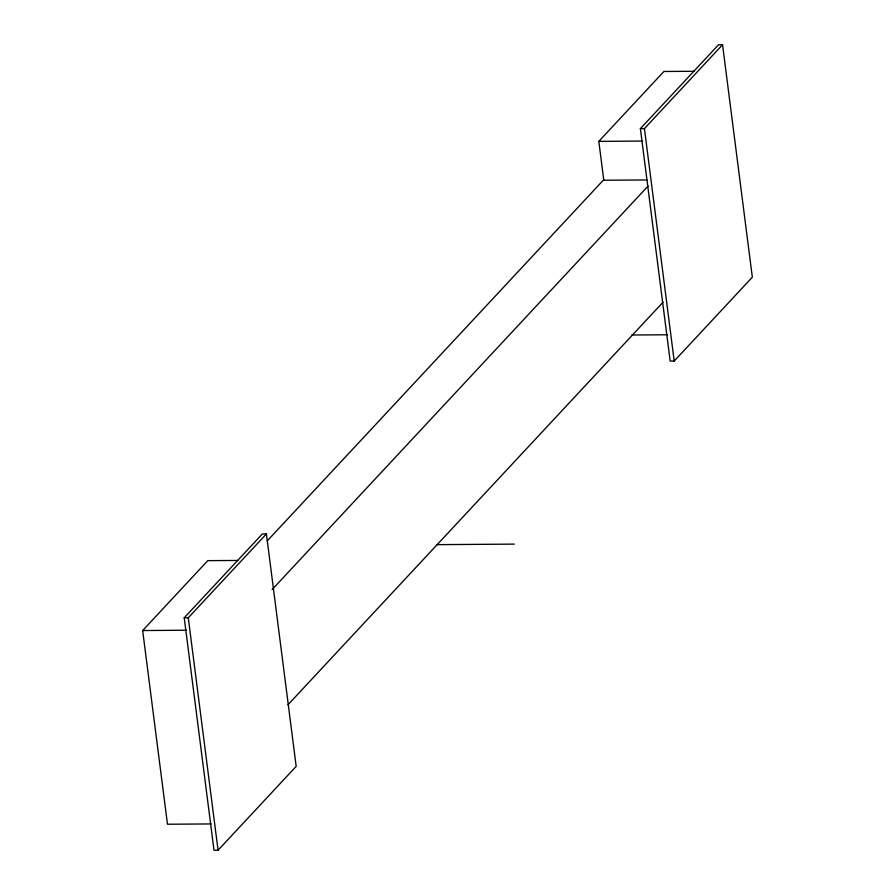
<?xml version="1.0" encoding="UTF-8"?>
<svg xmlns="http://www.w3.org/2000/svg" width="895" height="895" viewBox="0 0 895 895"><rect width="100%" height="100%" fill="white"/><g stroke="black" fill="none" stroke-linecap="round" stroke-linejoin="round"><path stroke-width="1.34" d="M211.198 823.937L167.477 824.239L142.663 630.539L207.774 560.65L237.835 560.449M603.778 180.108L598.822 141.365L663.922 71.477L693.994 71.276M184.225 617.807L262.358 533.946L266.408 533.923L296.178 766.366L218.056 850.228L214.006 850.25L184.225 617.807L188.274 617.785L266.408 533.923M640.384 128.634L718.517 44.772L722.556 44.75L752.337 277.193L674.203 361.054L670.165 361.077L640.384 128.634L644.434 128.611L722.556 44.75M267.247 540.882L603.264 180.242L646.984 179.951M272.125 589.57L648.114 186.026M287.966 704.779L662.994 302.253M598.822 141.365L642.543 141.063M631.825 335.01L667.357 334.764M436.626 544.652L514.345 544.115M142.663 630.539L186.384 630.237M644.434 128.611L674.203 361.054M188.274 617.785L218.056 850.228"/></g></svg>
